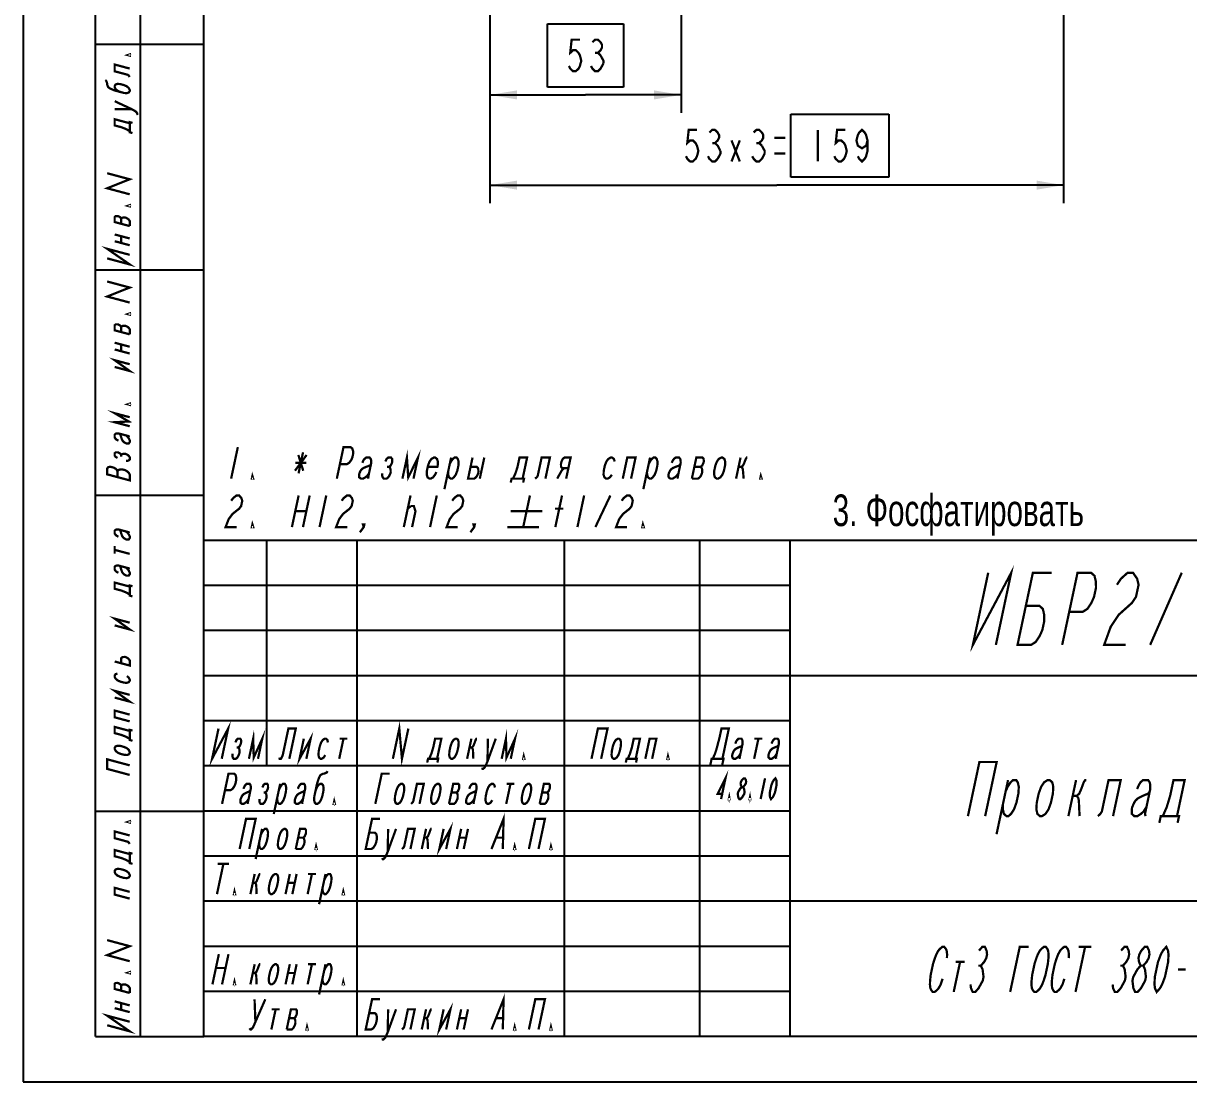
# Model space of a CAD drawing. Header units: millimetres. Extents: x 0 to 210, y 0 to 297.
# Drawn here: x 0 to 129.2, y 0 to 117.3 of the extents above; entities that cross this region are included whole.
import ezdxf

# ---------------------------------------------------------------- set-up
doc = ezdxf.new("R2010")
doc.units = ezdxf.units.MM
doc.header["$LTSCALE"] = 19.36
doc.layers.get('0').update_dxf_attribs({"linetype": 'CONTINUOUS'})
doc.layers.add('ALL_DIMENSIONS', color=7, linetype='CONTINUOUS')
doc.styles.get("Standard").update_dxf_attribs({"font": 'txt', "width": 0.7})
doc.dimstyles.new('DIMSTYLE_2', dxfattribs={"dimtxt": 3.5, "dimasz": 3, "dimexe": 0.18, "dimexo": 0.0625, "dimgap": 0.09, "dimtad": 1, "dimlfac": 2.5, "dimdsep": 46, "dimtxsty": 'STANDARD', "dimblk": '_FILLED', "dimblk1": '_FILLED', "dimblk2": '_FILLED', "dimcen": 0.09, "dimadec": 0, "dimazin": 0, "dimtp": 0.5, "dimtm": 0.5, "dimtfac": 1, "dimtofl": 0, "dimtmove": 0, "dimatfit": 3, "dimldrblk": '_FILLED', "dimfxl": 1, "dimtolj": 1, "dimarcsym": 0})
doc.dimstyles.new('DIMSTYLE_3', dxfattribs={"dimtxt": 3.5, "dimasz": 3, "dimexe": 0.18, "dimexo": 0.0625, "dimgap": 0.09, "dimtad": 1, "dimlfac": 2.5, "dimdsep": 46, "dimtxsty": 'STANDARD', "dimblk": '_FILLED', "dimblk1": '_FILLED', "dimblk2": '_FILLED', "dimcen": 0.09, "dimadec": 0, "dimazin": 0, "dimtp": 0.3, "dimtm": 0.3, "dimtfac": 1, "dimtofl": 0, "dimtmove": 0, "dimatfit": 3, "dimldrblk": '_FILLED', "dimfxl": 1, "dimtolj": 1, "dimarcsym": 0})

# ---------------------------------------------------------------- blocks, each defined once
blk = doc.blocks.new('_FILLED')
at = {"color": 0, "linetype": 'ByBlock'}
blk.add_solid([(0, 0), (-1, 0.167), (-1, -0.167)], dxfattribs=at)
blk = doc.blocks.new('*D16')
at = {"layer": 'ALL_DIMENSIONS', "color": 2, "linetype": 'Continuous'}
for p, q in [((51.71, 121.27), (51.71, 97.37)), ((115.31, 121.27), (115.31, 97.37)), ((51.71, 99.37), (83.51, 99.37)), ((115.31, 99.37), (83.51, 99.37))]:
    blk.add_line(p, q, dxfattribs=at)
at = {"layer": 'ALL_DIMENSIONS', "color": 2, "linetype": 'Continuous', "xscale": 3, "yscale": 3, "zscale": 3, "rotation": 180}
blk.add_blockref('_FILLED', (51.71, 99.37), dxfattribs=at)
at = {"layer": 'ALL_DIMENSIONS', "color": 2, "linetype": 'Continuous', "xscale": 3, "yscale": 3, "zscale": 3}
blk.add_blockref('_FILLED', (115.31, 99.37), dxfattribs=at)
blk = doc.blocks.new('*D17')
at = {"layer": 'ALL_DIMENSIONS', "color": 2, "linetype": 'Continuous'}
for p, q in [((51.71, 121.27), (51.71, 107.37)), ((72.91, 121.27), (72.91, 107.37)), ((51.71, 109.37), (62.31, 109.37)), ((72.91, 109.37), (62.31, 109.37))]:
    blk.add_line(p, q, dxfattribs=at)
at = {"layer": 'ALL_DIMENSIONS', "color": 2, "linetype": 'Continuous', "xscale": 3, "yscale": 3, "zscale": 3, "rotation": 180}
blk.add_blockref('_FILLED', (51.71, 109.37), dxfattribs=at)
at = {"layer": 'ALL_DIMENSIONS', "color": 2, "linetype": 'Continuous', "xscale": 3, "yscale": 3, "zscale": 3}
blk.add_blockref('_FILLED', (72.91, 109.37), dxfattribs=at)

msp = doc.modelspace()

# ---------------------------------------------------------------- linework, layer by layer
at = {"color": 7, "linetype": 'Continuous'}
for p, q in [((0, 297), (0, 0)), ((20, 5), (20, 292.3499)), ((8, 5), (8, 150)), ((13, 5), (13, 150)), ((20, 5), (20, 150)), ((8, 115), (20, 115)), ((8, 90), (20, 90)), ((8, 65), (20, 65)), ((205, 60), (20, 60)), ((20, 5), (20, 60)), ((27, 35), (27, 60)), ((37, 5), (37, 60)), ((60, 5), (60, 60)), ((75, 5), (75, 60)), ((85, 5), (85, 60)), ((85, 55), (20, 55)), ((85, 50), (20, 50)), ((205, 45), (20, 45)), ((85, 40), (20, 40)), ((85, 35), (20, 35)), ((8, 30), (20, 30)), ((85, 30), (20, 30)), ((85, 25), (20, 25)), ((205, 20), (20, 20)), ((85, 15), (20, 15)), ((85, 10), (20, 10)), ((8, 5), (20, 5)), ((205, 5), (20, 5)), ((205, 5), (20, 5)), ((0, 0), (210, 0))]:
    msp.add_line(p, q, dxfattribs=at)
at = {"color": 2, "linetype": 'Continuous', "const_width": 0.25}
for points in [[(11.7941, 113.8542), (11.7941, 113.7292), (11.5858, 113.785), (11.7941, 113.8542)], [(11.7941, 111.3542), (11.6899, 111.5071), (11.5858, 111.5975), (11.4816, 111.6254), (10.1274, 111.9882), (10.1274, 112.7382), (11.7941, 112.2917)], [(10.7524, 109.6958), (10.4399, 109.842), (10.2316, 110.0228), (10.1274, 110.2383), (10.1274, 110.3632), (10.2316, 110.5228), (10.4399, 110.592), (10.7524, 110.5708), (11.1691, 110.4591), (11.4816, 110.3129), (11.6899, 110.1321), (11.7941, 109.9167), (11.7941, 109.7917), (11.6899, 109.6321), (11.4816, 109.5629), (11.1691, 109.5841), (10.7524, 109.6958), (10.1274, 109.8633), (9.7108, 110.0374), (9.5024, 110.1557), (9.3983, 110.2461), (9.2941, 110.524), (9.2941, 110.649), (9.1899, 110.927), (9.0858, 111.0174)], [(12.5233, 107.2213), (12.6274, 107.2559), (12.6274, 107.3184), (12.5233, 107.4713), (12.4191, 107.5617), (12.0024, 107.7983), (10.1274, 108.6757)], [(10.1274, 107.8008), (12.0024, 107.7983)], [(11.7941, 105.3542), (11.5858, 105.4725), (11.3774, 105.5908), (10.8566, 105.7929), (10.1274, 105.9882), (10.1274, 106.6757), (11.7941, 106.2292)], [(12.1066, 105.1454), (11.7941, 105.2292), (11.7941, 106.3542), (12.1066, 106.2704)], [(11.7941, 98.3542), (9.2941, 99.024), (11.7941, 100.0208), (9.2941, 100.6907)], [(11.7941, 97.1458), (11.7941, 97.0208), (11.5858, 97.0767), (11.7941, 97.1458)], [(11.7941, 94.8333), (10.1274, 95.2799), (10.1274, 95.8424), (10.2316, 95.9395), (10.4399, 95.9462), (10.5441, 95.9183), (10.7524, 95.7999), (10.8566, 95.647), (10.8566, 95.0845)], [(11.7941, 94.8333), (11.7941, 95.3958), (11.6899, 95.5487), (11.5858, 95.6392), (11.3774, 95.7575), (11.2733, 95.7854), (11.0649, 95.7787), (10.9608, 95.7441), (10.8566, 95.647)], [(10.1274, 93.9049), (11.7941, 93.4583)], [(10.1274, 93.1549), (11.7941, 92.7083)], [(10.8566, 92.9595), (10.8566, 93.7095)], [(9.2941, 91.2532), (11.7941, 90.5833), (9.2941, 92.3157), (11.7941, 91.6458)], [(11.7941, 86.3542), (9.2941, 87.024), (11.7941, 88.0208), (9.2941, 88.6907)], [(11.7941, 85.1458), (11.7941, 85.0208), (11.5858, 85.0767), (11.7941, 85.1458)], [(11.7941, 82.8333), (10.1274, 83.2799), (10.1274, 83.8424), (10.2316, 83.9395), (10.4399, 83.9462), (10.5441, 83.9183), (10.7524, 83.7999), (10.8566, 83.647), (10.8566, 83.0845)], [(11.7941, 82.8333), (11.7941, 83.3958), (11.6899, 83.5487), (11.5858, 83.6392), (11.3774, 83.7575), (11.2733, 83.7854), (11.0649, 83.7787), (10.9608, 83.7441), (10.8566, 83.647)], [(10.1274, 81.9049), (11.7941, 81.4583)], [(10.8566, 80.9595), (10.8566, 81.7095)], [(10.1274, 79.2174), (11.7941, 78.7708), (10.1274, 79.9674), (11.7941, 79.5208)], [(10.1274, 81.1549), (11.7941, 80.7083)], [(11.7941, 75.1458), (11.7941, 75.0208), (11.5858, 75.0767), (11.7941, 75.1458)], [(11.7941, 72.6458), (10.1274, 73.0924), (11.6899, 73.1737), (10.1274, 74.0924), (11.7941, 73.6458)], [(10.5441, 71.0433), (10.3358, 71.1616), (10.2316, 71.252), (10.1274, 71.4049), (10.1274, 71.7174), (10.2316, 71.8145), (10.3358, 71.8491), (10.5441, 71.8558), (11.6899, 71.5487), (11.7941, 71.5833)], [(10.6483, 71.8279), (10.7524, 71.7374), (10.8566, 71.397), (10.9608, 71.1191), (11.0649, 70.9662), (11.1691, 70.8758), (11.3774, 70.7575), (11.4816, 70.7296), (11.6899, 70.7362), (11.7941, 70.8958), (11.7941, 71.0833), (11.6899, 71.2987), (11.5858, 71.4517), (11.3774, 71.6325)], [(10.4399, 69.1337), (10.2316, 69.252), (10.1274, 69.4049), (10.1274, 69.6549), (10.2316, 69.752), (10.4399, 69.7587), (10.5441, 69.7308), (10.7524, 69.6124), (10.8566, 69.4595), (10.8566, 69.272)], [(23.7792, 70.3395), (23.0353, 66.8395)], [(31.0052, 69.7561), (30.5093, 67.4228)], [(35.0903, 68.4436), (35.856, 68.4436), (36.1166, 68.5895), (36.3318, 68.8811), (36.4703, 69.1728), (36.5633, 69.6103), (36.5487, 69.902), (36.4576, 70.1936), (36.2589, 70.3395), (35.4933, 70.3395), (34.7493, 66.8395)], [(42.0228, 66.8395), (42.5188, 69.1728), (42.6663, 66.9853), (43.7438, 69.1728), (43.2478, 66.8395)], [(11.3774, 68.82), (11.5858, 68.8267), (11.6899, 68.8612), (11.7941, 68.9583), (11.7941, 69.2083), (11.6899, 69.3612), (11.5858, 69.4517), (11.3774, 69.57), (11.2733, 69.5979), (11.0649, 69.5912), (10.9608, 69.5566), (10.8566, 69.4595)], [(30.1119, 67.7145), (31.4026, 69.4645)], [(30.1448, 68.5895), (31.3698, 68.5895)], [(30.4839, 69.4645), (31.0307, 67.7145)], [(38.5356, 68.4436), (38.4281, 68.2978), (38.0143, 68.152), (37.677, 68.0061), (37.4929, 67.8603), (37.3853, 67.7145), (37.2468, 67.4228), (37.2158, 67.277), (37.2304, 66.9853), (37.429, 66.8395), (37.6587, 66.8395), (37.9194, 66.9853), (38.1035, 67.1311), (38.3187, 67.4228)], [(37.5713, 68.5895), (37.7099, 68.8811), (37.8174, 69.027), (38.0016, 69.1728), (38.3844, 69.1728), (38.5065, 69.027), (38.5521, 68.8811), (38.5666, 68.5895), (38.2257, 66.9853), (38.2712, 66.8395)], [(40.1289, 68.7353), (40.2674, 69.027), (40.4516, 69.1728), (40.7578, 69.1728), (40.8799, 69.027), (40.8945, 68.7353), (40.8635, 68.5895), (40.725, 68.2978), (40.5408, 68.152), (40.3111, 68.152)], [(45.7762, 67.5686), (45.6377, 67.277), (45.4225, 66.9853), (45.1618, 66.8395), (45.0087, 66.8395), (44.81, 66.9853), (44.7189, 67.277), (44.7353, 67.7145), (44.8593, 68.2978), (45.0289, 68.7353), (45.244, 69.027), (45.5047, 69.1728), (45.6578, 69.1728), (45.8565, 69.027), (45.9476, 68.7353), (45.9312, 68.2978), (45.9002, 68.152), (44.8283, 68.152)], [(47.4188, 69.1728), (46.6748, 65.6728)], [(47.2638, 68.4436), (47.4023, 68.7353), (47.6174, 69.027), (47.8016, 69.1728), (48.0313, 69.1728), (48.1534, 69.027), (48.2445, 68.7353), (48.2281, 68.2978), (48.1041, 67.7145), (47.9345, 67.277), (47.7194, 66.9853), (47.5353, 66.8395), (47.3822, 66.8395), (47.1835, 66.9853), (47.0923, 67.277), (47.0778, 67.5686)], [(49.7922, 69.1728), (49.2962, 66.8395), (49.9853, 66.8395), (50.1694, 66.9853), (50.277, 67.1311), (50.4155, 67.4228), (50.4465, 67.5686), (50.432, 67.8603), (50.3864, 68.0061), (50.2643, 68.152), (49.5752, 68.152)], [(51.0938, 69.1728), (50.5978, 66.8395)], [(54.2728, 66.8395), (54.4113, 67.1311), (54.5499, 67.4228), (54.7815, 68.152), (54.9984, 69.1728), (55.8406, 69.1728), (55.3447, 66.8395)], [(56.7228, 66.8395), (56.9069, 66.9853), (57.0145, 67.1311), (57.0455, 67.277), (57.4484, 69.1728), (58.3672, 69.1728), (57.8712, 66.8395)], [(60.1681, 66.8395), (60.6641, 69.1728), (59.975, 69.1728), (59.7909, 69.027), (59.6523, 68.7353), (59.5903, 68.4436), (59.6049, 68.152), (59.727, 68.0061), (60.4161, 68.0061)], [(65.5476, 68.7353), (65.4565, 69.027), (65.2578, 69.1728), (65.1047, 69.1728), (64.844, 69.027), (64.6289, 68.7353), (64.4593, 68.2978), (64.3353, 67.7145), (64.3189, 67.277), (64.41, 66.9853), (64.6087, 66.8395), (64.7618, 66.8395), (65.0225, 66.9853), (65.2377, 67.277)], [(66.4462, 66.8395), (66.9422, 69.1728), (67.8609, 69.1728), (67.365, 66.8395)], [(69.4688, 69.1728), (68.7248, 65.6728)], [(69.3138, 68.4436), (69.4523, 68.7353), (69.6674, 69.027), (69.8516, 69.1728), (70.0813, 69.1728), (70.2034, 69.027), (70.2945, 68.7353), (70.2781, 68.2978), (70.1541, 67.7145), (69.9845, 67.277), (69.7694, 66.9853), (69.5853, 66.8395), (69.4322, 66.8395), (69.2335, 66.9853), (69.1423, 67.277), (69.1278, 67.5686)], [(72.8356, 68.4436), (72.7281, 68.2978), (72.3143, 68.152), (71.977, 68.0061), (71.7929, 67.8603), (71.6853, 67.7145), (71.5468, 67.4228), (71.5158, 67.277), (71.5304, 66.9853), (71.729, 66.8395), (71.9587, 66.8395), (72.2194, 66.9853), (72.4035, 67.1311), (72.6187, 67.4228)], [(71.8713, 68.5895), (72.0099, 68.8811), (72.1174, 69.027), (72.3016, 69.1728), (72.6844, 69.1728), (72.8065, 69.027), (72.8521, 68.8811), (72.8666, 68.5895), (72.5257, 66.9853), (72.5712, 66.8395)], [(74.1025, 66.8395), (74.5984, 69.1728), (75.2875, 69.1728), (75.4096, 69.027), (75.4242, 68.7353), (75.3932, 68.5895), (75.2546, 68.2978), (75.0705, 68.152), (74.3815, 68.152)], [(76.7093, 68.2978), (76.8789, 68.7353), (77.094, 69.027), (77.3547, 69.1728), (77.5078, 69.1728), (77.7065, 69.027), (77.7976, 68.7353), (77.7812, 68.2978), (77.6572, 67.7145), (77.4877, 67.277), (77.2725, 66.9853), (77.0119, 66.8395), (76.8587, 66.8395), (76.66, 66.9853), (76.5689, 67.277), (76.5853, 67.7145), (76.7093, 68.2978)], [(79.4984, 69.1728), (79.0025, 66.8395)], [(79.2815, 68.152), (79.5877, 68.152), (79.7718, 68.2978), (79.9104, 68.5895), (80.0799, 69.027), (80.1875, 69.1728), (80.2641, 69.1728)], [(10.4399, 67.0087), (10.4399, 67.6337), (10.3358, 67.8491), (10.2316, 67.9395), (10.0233, 68.0578), (9.7108, 68.1416), (9.5024, 68.1349), (9.3983, 68.1003), (9.2941, 67.9407), (9.2941, 67.3157), (11.7941, 66.6458), (11.7941, 67.2708), (11.6899, 67.4862), (11.4816, 67.6671), (11.2733, 67.7854), (10.9608, 67.8691), (10.7524, 67.8624), (10.5441, 67.7933), (10.4399, 67.6337)], [(25.4853, 66.8395), (25.3322, 66.8395), (25.3942, 67.1311), (25.4853, 66.8395)], [(39.7733, 67.4228), (39.7879, 67.1311), (39.8335, 66.9853), (39.9556, 66.8395), (40.2619, 66.8395), (40.446, 66.9853), (40.5535, 67.1311), (40.6921, 67.4228), (40.7231, 67.5686), (40.7085, 67.8603), (40.663, 68.0061), (40.5408, 68.152)], [(59.1728, 66.8395), (59.665, 67.7145), (59.7726, 67.8603), (59.9567, 68.0061)], [(74.1025, 66.8395), (74.7915, 66.8395), (74.9757, 66.9853), (75.0832, 67.1311), (75.2218, 67.4228), (75.2528, 67.5686), (75.2382, 67.8603), (75.1926, 68.0061), (75.0705, 68.152)], [(79.5877, 68.152), (79.7098, 68.0061), (79.7554, 67.8603), (79.8447, 66.8395)], [(81.8353, 66.8395), (81.6822, 66.8395), (81.7442, 67.1311), (81.8353, 66.8395)], [(54.0267, 66.402), (54.1197, 66.8395), (55.4978, 66.8395), (55.4048, 66.402)], [(23.0427, 64.3888), (23.2579, 64.6805), (23.6261, 64.9722), (23.9324, 64.9722), (24.1766, 64.6805), (24.2677, 64.3888), (24.1438, 63.8055), (23.9286, 63.5138), (23.5604, 63.2222), (23.1921, 62.9305), (22.7619, 62.3472), (22.4228, 61.4722), (23.6478, 61.4722)], [(30.5167, 64.9722), (29.7728, 61.4722)], [(31.7417, 64.9722), (30.9978, 61.4722)], [(33.5792, 64.9722), (32.8353, 61.4722)], [(35.2927, 64.3888), (35.5079, 64.6805), (35.8761, 64.9722), (36.1824, 64.9722), (36.4266, 64.6805), (36.5177, 64.3888), (36.3938, 63.8055), (36.1786, 63.5138), (35.8104, 63.2222), (35.4421, 62.9305), (35.0119, 62.3472), (34.6728, 61.4722), (35.8978, 61.4722)], [(42.1759, 61.4722), (42.9199, 64.9722)], [(45.8292, 64.9722), (45.0853, 61.4722)], [(47.5427, 64.3888), (47.7579, 64.6805), (48.1261, 64.9722), (48.4324, 64.9722), (48.6766, 64.6805), (48.7677, 64.3888), (48.6438, 63.8055), (48.4286, 63.5138)], [(56.1542, 64.9722), (55.4103, 61.4722)], [(58.9686, 61.4722), (59.7126, 64.9722)], [(62.1626, 64.9722), (61.4186, 61.4722)], [(63.4092, 61.4722), (65.0719, 64.9722)], [(66.3261, 64.3888), (66.5412, 64.6805), (66.9094, 64.9722), (67.2157, 64.9722), (67.46, 64.6805), (67.5511, 64.3888), (67.4271, 63.8055), (67.212, 63.5138), (66.8437, 63.2222), (66.4755, 62.9305), (66.0452, 62.3472), (65.7061, 61.4722), (66.9311, 61.4722)], [(30.1448, 63.2222), (31.3698, 63.2222)], [(42.5479, 63.2222), (42.6099, 63.5138), (42.9781, 63.8055)], [(42.9781, 63.8055), (43.2844, 63.8055), (43.4666, 63.2222), (43.0947, 61.4722)], [(48.4286, 63.5138), (47.6921, 62.9305), (47.2619, 62.3472), (46.9228, 61.4722), (48.1478, 61.4722)], [(54.0323, 63.2222), (57.5323, 63.2222)], [(58.9432, 63.5138), (59.862, 63.5138)], [(25.4853, 61.4722), (25.3322, 61.4722), (25.3942, 61.7638), (25.4853, 61.4722)], [(68.7686, 61.4722), (68.6155, 61.4722), (68.6775, 61.7638), (68.7686, 61.4722)], [(10.5441, 60.3974), (10.3358, 60.5158), (10.2316, 60.6062), (10.1274, 60.7591), (10.1274, 61.0716), (10.2316, 61.1687), (10.3358, 61.2033), (10.5441, 61.2099), (11.6899, 60.9029), (11.7941, 60.9375)], [(10.6483, 61.182), (10.7524, 61.0916), (10.8566, 60.7512), (10.9608, 60.4733), (11.0649, 60.3204), (11.1691, 60.23), (11.3774, 60.1116), (11.4816, 60.0837), (11.6899, 60.0904), (11.7941, 60.25), (11.7941, 60.4375), (11.6899, 60.6529), (11.5858, 60.8058), (11.3774, 60.9866)], [(37.7353, 61.4722), (37.6442, 61.7638), (37.7973, 61.7638), (37.7353, 61.4722), (37.305, 60.8888)], [(49.9853, 61.4722), (49.8942, 61.7638), (50.0473, 61.7638), (49.9853, 61.4722), (49.555, 60.8888)], [(53.6603, 61.4722), (57.1603, 61.4722)], [(10.1274, 58.5091), (10.1274, 59.3841)], [(10.1274, 58.9466), (11.7941, 58.5)], [(10.5441, 56.3974), (10.3358, 56.5158), (10.2316, 56.6062), (10.1274, 56.7591), (10.1274, 57.0716), (10.2316, 57.1687), (10.3358, 57.2033), (10.5441, 57.2099), (11.6899, 56.9029), (11.7941, 56.9375)], [(10.6483, 57.182), (10.7524, 57.0916), (10.8566, 56.7512), (10.9608, 56.4733), (11.0649, 56.3204), (11.1691, 56.23), (11.3774, 56.1116), (11.4816, 56.0837), (11.6899, 56.0904), (11.7941, 56.25), (11.7941, 56.4375), (11.6899, 56.6529), (11.5858, 56.8058), (11.3774, 56.9866)], [(106.9504, 56.4106), (105.25, 48.4106), (109.5005, 56.4106), (107.8, 48.4106)], [(111.1211, 52.744), (112.6211, 52.744), (113.0002, 52.4106), (113.1585, 51.744), (113.1668, 51.0773), (112.9543, 50.0773), (112.6626, 49.4106), (112.2209, 48.744), (111.7, 48.4106), (110.2, 48.4106), (111.9005, 56.4106), (114.0004, 56.4106)], [(115.9294, 52.0773), (117.4294, 52.0773), (117.9502, 52.4106), (118.3919, 53.0773), (118.6836, 53.744), (118.8962, 54.744), (118.8879, 55.4106), (118.7296, 56.0773), (118.3505, 56.4106), (116.8505, 56.4106), (115.15, 48.4106)], [(121.2171, 55.0773), (121.6587, 55.744), (122.4005, 56.4106), (123.0004, 56.4106), (123.4588, 55.744), (123.617, 55.0773), (123.3336, 53.744), (122.8919, 53.0773), (122.1502, 52.4106), (121.4085, 51.744), (120.5251, 50.4106), (119.8, 48.4106), (122.2, 48.4106)], [(124.9, 48.4106), (128.4005, 56.4106)], [(11.7941, 54), (11.5858, 54.1183), (11.3774, 54.2366), (10.8566, 54.4387), (10.1274, 54.6341), (10.1274, 55.3216), (11.7941, 54.875)], [(12.1066, 53.7913), (11.7941, 53.875), (11.7941, 55), (12.1066, 54.9163)], [(10.1274, 50.5716), (11.7941, 50.125), (10.1274, 51.3216), (11.7941, 50.875)], [(10.1274, 46.5716), (11.7941, 46.125), (11.7941, 46.6875), (11.6899, 46.8404), (11.5858, 46.9308), (11.3774, 47.0491), (11.2733, 47.0771), (11.0649, 47.0704), (10.9608, 47.0358), (10.8566, 46.9387), (10.8566, 46.3762)], [(10.4399, 45.2378), (10.2316, 45.1687), (10.1274, 45.0091), (10.1274, 44.8841), (10.2316, 44.6687), (10.4399, 44.4878), (10.7524, 44.3416), (11.1691, 44.23), (11.4816, 44.2087), (11.6899, 44.2779), (11.7941, 44.4375), (11.7941, 44.5625), (11.6899, 44.7779), (11.4816, 44.9587)], [(10.1274, 42.5716), (11.7941, 42.125), (10.1274, 43.3216), (11.7941, 42.875)], [(11.7941, 39.9375), (10.1274, 40.3841), (10.1274, 41.1341), (11.7941, 40.6875)], [(11.7941, 38), (11.5858, 38.1183), (11.3774, 38.2366), (10.8566, 38.4387), (10.1274, 38.6341), (10.1274, 39.3216), (11.7941, 38.875)], [(12.1066, 37.7913), (11.7941, 37.875), (11.7941, 39), (12.1066, 38.9163)], [(21.6367, 39.1376), (20.9247, 35.7876), (22.7046, 39.1376), (21.9925, 35.7876)], [(25.0075, 35.7876), (25.4822, 38.0209), (25.5397, 35.9272), (26.4872, 38.0209), (26.0125, 35.7876)], [(28.3865, 35.9272), (28.4197, 35.7876), (28.5453, 35.7876), (28.6378, 35.9272), (28.7599, 36.2063), (29.383, 39.1376), (30.1996, 39.1376), (29.4875, 35.7876)], [(31.0928, 38.0209), (30.6181, 35.7876), (31.8466, 38.0209), (31.3719, 35.7876)], [(40.9625, 35.7876), (41.6746, 39.1376), (41.9675, 35.7876), (42.6796, 39.1376)], [(53.0225, 35.7876), (53.4972, 38.0209), (53.5547, 35.9272), (54.5022, 38.0209), (54.0275, 35.7876)], [(62.9775, 35.7876), (63.6896, 39.1376), (64.7574, 39.1376), (64.0453, 35.7876)], [(76.4197, 35.7876), (76.664, 36.3459), (76.8455, 36.9042), (77.1753, 38.1605), (77.383, 39.1376), (78.1996, 39.1376), (77.4875, 35.7876)], [(23.5088, 37.6022), (23.631, 37.8813), (23.7863, 38.0209), (24.0375, 38.0209), (24.1335, 37.8813), (24.1369, 37.6022), (24.1073, 37.4626), (23.9851, 37.1834), (23.8298, 37.0438), (23.6414, 37.0438)], [(33.7676, 37.6022), (33.7013, 37.8813), (33.5425, 38.0209), (33.4169, 38.0209), (33.1988, 37.8813), (33.0138, 37.6022), (32.862, 37.1834), (32.7433, 36.6251), (32.7171, 36.2063), (32.7834, 35.9272), (32.9422, 35.7876), (33.0678, 35.7876), (33.2859, 35.9272), (33.4709, 36.2063)], [(35.4897, 38.0209), (35.015, 35.7876)], [(35.05, 38.0209), (35.9294, 38.0209)], [(44.9825, 35.7876), (45.1047, 36.0667), (45.2268, 36.3459), (45.438, 37.0438), (45.6456, 38.0209), (46.3366, 38.0209), (45.8619, 35.7876)], [(47.352, 37.1834), (47.5038, 37.6022), (47.6888, 37.8813), (47.9069, 38.0209), (48.0325, 38.0209), (48.1913, 37.8813), (48.2576, 37.6022), (48.2314, 37.1834), (48.1127, 36.6251), (47.9609, 36.2063), (47.7759, 35.9272), (47.5578, 35.7876), (47.4322, 35.7876), (47.2734, 35.9272), (47.2071, 36.2063), (47.2333, 36.6251), (47.352, 37.1834)], [(49.6656, 38.0209), (49.1909, 35.7876)], [(49.458, 37.0438), (49.5836, 37.0438), (49.7092, 37.0438), (49.8645, 37.1834), (49.9867, 37.4626), (50.1385, 37.8813), (50.231, 38.0209), (50.2938, 38.0209)], [(50.8676, 34.8105), (50.9008, 34.6709), (50.9636, 34.6709), (51.1189, 34.8105), (51.2114, 34.9501), (51.4557, 35.5084), (52.3666, 38.0209)], [(51.4872, 38.0209), (51.4557, 35.5084)], [(65.347, 37.1834), (65.4988, 37.6022), (65.6838, 37.8813), (65.9019, 38.0209), (66.0275, 38.0209), (66.1863, 37.8813), (66.2526, 37.6022), (66.2264, 37.1834), (66.1077, 36.6251), (65.9559, 36.2063), (65.7709, 35.9272), (65.5528, 35.7876), (65.4272, 35.7876), (65.2684, 35.9272), (65.2021, 36.2063), (65.2283, 36.6251), (65.347, 37.1834)], [(66.9975, 35.7876), (67.1197, 36.0667), (67.2418, 36.3459), (67.453, 37.0438), (67.6607, 38.0209), (68.3516, 38.0209), (67.8769, 35.7876)], [(68.9447, 35.7876), (69.4194, 38.0209), (70.1732, 38.0209), (69.6984, 35.7876)], [(78.9113, 37.4626), (79.0335, 37.7417), (79.126, 37.8813), (79.2813, 38.0209), (79.5953, 38.0209), (79.6913, 37.8813), (79.7244, 37.7417), (79.7279, 37.4626), (79.4015, 35.9272), (79.4347, 35.7876)], [(81.4797, 38.0209), (81.005, 35.7876)], [(81.04, 38.0209), (81.9194, 38.0209)], [(82.9313, 37.4626), (83.0535, 37.7417), (83.146, 37.8813), (83.3013, 38.0209), (83.6153, 38.0209), (83.7113, 37.8813), (83.7444, 37.7417), (83.7479, 37.4626), (83.4215, 35.9272), (83.4547, 35.7876)], [(10.7524, 36.3416), (10.4399, 36.4878), (10.2316, 36.6687), (10.1274, 36.8841), (10.1274, 37.0091), (10.2316, 37.1687), (10.4399, 37.2378), (10.7524, 37.2166), (11.1691, 37.105), (11.4816, 36.9587), (11.6899, 36.7779), (11.7941, 36.5625), (11.7941, 36.4375), (11.6899, 36.2779), (11.4816, 36.2087), (11.1691, 36.23), (10.7524, 36.3416)], [(23.179, 36.3459), (23.1825, 36.0667), (23.2156, 35.9272), (23.3116, 35.7876), (23.5628, 35.7876), (23.7181, 35.9272), (23.8106, 36.0667), (23.9327, 36.3459), (23.9624, 36.4855), (23.9589, 36.7647), (23.9258, 36.9042), (23.8298, 37.0438)], [(49.7092, 37.0438), (49.8052, 36.9042), (49.8383, 36.7647), (49.8819, 35.7876)], [(55.535, 35.7876), (55.4094, 35.7876), (55.4687, 36.0667), (55.535, 35.7876)], [(71.52, 35.7876), (71.3944, 35.7876), (71.4537, 36.0667), (71.52, 35.7876)], [(79.6982, 37.323), (79.6058, 37.1834), (79.262, 37.0438), (78.9811, 36.9042), (78.8258, 36.7647), (78.7333, 36.6251), (78.6112, 36.3459), (78.5815, 36.2063), (78.585, 35.9272), (78.7438, 35.7876), (78.9322, 35.7876), (79.1503, 35.9272), (79.3056, 36.0667), (79.4905, 36.3459)], [(83.7182, 37.323), (83.6258, 37.1834), (83.282, 37.0438), (83.0011, 36.9042), (82.8458, 36.7647), (82.7533, 36.6251), (82.6312, 36.3459), (82.6015, 36.2063), (82.605, 35.9272), (82.7637, 35.7876), (82.9522, 35.7876), (83.1703, 35.9272), (83.3256, 36.0667), (83.5106, 36.3459)], [(11.7941, 34), (9.2941, 34.6699), (9.2941, 35.7324), (11.7941, 35.0625)], [(44.7679, 35.3688), (44.8569, 35.7876), (45.9875, 35.7876), (45.8985, 35.3688)], [(66.7829, 35.3688), (66.8719, 35.7876), (68.0025, 35.7876), (67.9135, 35.3688)], [(76.1457, 35.0897), (76.2941, 35.7876), (77.6131, 35.7876), (77.4648, 35.0897)], [(104.7, 29.433), (105.9753, 35.433), (107.8878, 35.433), (106.6125, 29.433)], [(22.3567, 32.323), (22.9848, 32.323), (23.2029, 32.4626), (23.3879, 32.7417), (23.51, 33.0209), (23.599, 33.4397), (23.5956, 33.7188), (23.5293, 33.998), (23.3705, 34.1376), (22.7424, 34.1376), (22.0303, 30.7876)], [(32.377, 32.1834), (32.5288, 32.6022), (32.7138, 32.8813), (32.9319, 33.0209), (33.0575, 33.0209), (33.2163, 32.8813), (33.2826, 32.6022), (33.2564, 32.1834), (33.1377, 31.6251), (32.9859, 31.2063), (32.8009, 30.9272), (32.5828, 30.7876), (32.4572, 30.7876), (32.2984, 30.9272), (32.2321, 31.2063), (32.2583, 31.6251), (32.377, 32.1834), (32.555, 33.0209), (32.7365, 33.5792), (32.8587, 33.8584), (32.9511, 33.998), (33.2321, 34.1376), (33.3577, 34.1376), (33.6386, 34.2772), (33.7311, 34.4167)], [(39.0153, 30.7876), (39.7274, 34.1376), (40.6068, 34.1376)], [(77.3406, 31.3243), (77.8295, 33.6243), (76.9597, 31.8993), (77.6066, 31.8993)], [(79.6383, 32.666), (79.5353, 32.8576), (79.5042, 33.0493), (79.5449, 33.241), (79.6575, 33.4326), (79.842, 33.6243), (79.9858, 33.6243), (80.0888, 33.4326), (80.1199, 33.241), (80.0792, 33.0493), (79.9665, 32.8576), (79.7821, 32.666)], [(82.2139, 33.6243), (81.725, 31.3243)], [(82.875, 31.3243), (82.772, 31.516), (82.7409, 31.7076), (82.7505, 32.091), (82.9134, 32.8576), (83.0668, 33.241), (83.1794, 33.4326), (83.3639, 33.6243), (83.4669, 33.4326), (83.498, 33.241), (83.4884, 32.8576), (83.3255, 32.091), (83.1721, 31.7076), (83.0595, 31.516), (82.875, 31.3243)], [(25.1832, 32.323), (25.0908, 32.1834), (24.747, 32.0438), (24.4661, 31.9042), (24.3108, 31.7647), (24.2183, 31.6251), (24.0962, 31.3459), (24.0665, 31.2063), (24.07, 30.9272), (24.2288, 30.7876), (24.4172, 30.7876), (24.6353, 30.9272), (24.7906, 31.0667), (24.9755, 31.3459)], [(24.3963, 32.4626), (24.5185, 32.7417), (24.611, 32.8813), (24.7663, 33.0209), (25.0803, 33.0209), (25.1763, 32.8813), (25.2094, 32.7417), (25.2129, 32.4626), (24.8865, 30.9272), (24.9197, 30.7876)], [(26.4988, 32.6022), (26.621, 32.8813), (26.7763, 33.0209), (27.0275, 33.0209), (27.1235, 32.8813), (27.127, 32.6022), (27.0973, 32.4626), (26.9751, 32.1834), (26.8198, 32.0438), (26.6314, 32.0438)], [(28.4722, 33.0209), (27.7601, 29.6709)], [(28.3239, 32.323), (28.446, 32.6022), (28.631, 32.8813), (28.7863, 33.0209), (28.9747, 33.0209), (29.0707, 32.8813), (29.137, 32.6022), (29.1108, 32.1834), (28.9921, 31.6251), (28.8403, 31.2063), (28.6553, 30.9272), (28.5, 30.7876), (28.3744, 30.7876), (28.2156, 30.9272), (28.1493, 31.2063), (28.1458, 31.4855)], [(31.2132, 32.323), (31.1208, 32.1834), (30.777, 32.0438), (30.4961, 31.9042), (30.3408, 31.7647), (30.2483, 31.6251), (30.1262, 31.3459), (30.0965, 31.2063), (30.1, 30.9272), (30.2587, 30.7876), (30.4472, 30.7876), (30.6653, 30.9272), (30.8206, 31.0667), (31.0056, 31.3459)], [(30.4263, 32.4626), (30.5485, 32.7417), (30.641, 32.8813), (30.7963, 33.0209), (31.1103, 33.0209), (31.2063, 32.8813), (31.2394, 32.7417), (31.2429, 32.4626), (30.9165, 30.9272), (30.9497, 30.7876)], [(41.322, 32.1834), (41.4738, 32.6022), (41.6588, 32.8813), (41.8769, 33.0209), (42.0025, 33.0209), (42.1613, 32.8813), (42.2276, 32.6022), (42.2014, 32.1834), (42.0827, 31.6251), (41.9309, 31.2063), (41.7459, 30.9272), (41.5278, 30.7876), (41.4022, 30.7876), (41.2434, 30.9272), (41.1771, 31.2063), (41.2033, 31.6251), (41.322, 32.1834)], [(42.9725, 30.7876), (43.1278, 30.9272), (43.2203, 31.0667), (43.2499, 31.2063), (43.6357, 33.0209), (44.3894, 33.0209), (43.9147, 30.7876)], [(45.342, 32.1834), (45.4938, 32.6022), (45.6788, 32.8813), (45.8969, 33.0209), (46.0225, 33.0209), (46.1813, 32.8813), (46.2476, 32.6022), (46.2214, 32.1834), (46.1027, 31.6251), (45.9509, 31.2063), (45.7659, 30.9272), (45.5478, 30.7876), (45.4222, 30.7876), (45.2634, 30.9272), (45.1971, 31.2063), (45.2233, 31.6251), (45.342, 32.1834)], [(47.1809, 30.7876), (47.6556, 33.0209), (48.221, 33.0209), (48.3169, 32.8813), (48.3204, 32.6022), (48.2907, 32.4626), (48.1686, 32.1834), (48.0133, 32.0438), (47.448, 32.0438)], [(50.2082, 32.323), (50.1158, 32.1834), (49.772, 32.0438), (49.4911, 31.9042), (49.3358, 31.7647), (49.2433, 31.6251), (49.1212, 31.3459), (49.0915, 31.2063), (49.095, 30.9272), (49.2538, 30.7876), (49.4422, 30.7876), (49.6603, 30.9272), (49.8156, 31.0667), (50.0005, 31.3459)], [(49.4213, 32.4626), (49.5435, 32.7417), (49.636, 32.8813), (49.7913, 33.0209), (50.1053, 33.0209), (50.2013, 32.8813), (50.2344, 32.7417), (50.2379, 32.4626), (49.9115, 30.9272), (49.9447, 30.7876)], [(52.2776, 32.6022), (52.2113, 32.8813), (52.0525, 33.0209), (51.9269, 33.0209), (51.7088, 32.8813), (51.5238, 32.6022), (51.372, 32.1834), (51.2533, 31.6251), (51.2271, 31.2063), (51.2934, 30.9272), (51.4522, 30.7876), (51.5778, 30.7876), (51.7959, 30.9272), (51.9809, 31.2063)], [(53.9997, 33.0209), (53.525, 30.7876)], [(53.56, 33.0209), (54.4394, 33.0209)], [(55.392, 32.1834), (55.5438, 32.6022), (55.7288, 32.8813), (55.9469, 33.0209), (56.0725, 33.0209), (56.2313, 32.8813), (56.2976, 32.6022), (56.2714, 32.1834), (56.1527, 31.6251), (56.0009, 31.2063), (55.8159, 30.9272), (55.5978, 30.7876), (55.4722, 30.7876), (55.3134, 30.9272), (55.2471, 31.2063), (55.2733, 31.6251), (55.392, 32.1834)], [(57.2309, 30.7876), (57.7057, 33.0209), (58.271, 33.0209), (58.3669, 32.8813), (58.3704, 32.6022), (58.3407, 32.4626), (58.2186, 32.1834), (58.0633, 32.0438), (57.498, 32.0438)], [(79.3531, 31.3243), (79.2501, 31.516), (79.219, 31.7076), (79.1878, 31.8993), (79.2286, 32.091), (79.3412, 32.2826), (79.4538, 32.4743), (79.6383, 32.666), (79.7821, 32.666), (79.8851, 32.4743), (79.9162, 32.2826), (79.9473, 32.091), (79.9066, 31.8993), (79.794, 31.7076), (79.6814, 31.516), (79.4969, 31.3243), (79.3531, 31.3243)], [(109.1502, 33.433), (107.8749, 27.433)], [(108.8845, 32.183), (109.1033, 32.683), (109.4346, 33.183), (109.7127, 33.433), (110.0502, 33.433), (110.2221, 33.183), (110.3408, 32.683), (110.2939, 31.933), (110.0813, 30.933), (109.8094, 30.183), (109.4781, 29.683), (109.2, 29.433), (108.975, 29.433), (108.6906, 29.683), (108.5719, 30.183), (108.5657, 30.683)], [(112.5439, 31.933), (112.8158, 32.683), (113.1471, 33.183), (113.5377, 33.433), (113.7627, 33.433), (114.0471, 33.183), (114.1658, 32.683), (114.1189, 31.933), (113.9063, 30.933), (113.6344, 30.183), (113.3031, 29.683), (112.9125, 29.433), (112.6875, 29.433), (112.4031, 29.683), (112.2844, 30.183), (112.3313, 30.933), (112.5439, 31.933)], [(116.6877, 33.433), (115.8375, 29.433)], [(116.3158, 31.683), (116.5408, 31.683), (116.7657, 31.683), (117.0439, 31.933), (117.2627, 32.433), (117.5346, 33.183), (117.7002, 33.433), (117.8127, 33.433)], [(119.1, 29.433), (119.3781, 29.683), (119.5438, 29.933), (119.5969, 30.183), (120.2877, 33.433), (121.6377, 33.433), (120.7875, 29.433)], [(124.8595, 32.183), (124.6939, 31.933), (124.0783, 31.683), (123.5751, 31.433), (123.297, 31.183), (123.1313, 30.933), (122.9126, 30.433), (122.8594, 30.183), (122.8656, 29.683), (123.15, 29.433), (123.4875, 29.433), (123.8781, 29.683), (124.1563, 29.933), (124.4876, 30.433)], [(123.4502, 32.433), (123.669, 32.933), (123.8346, 33.183), (124.1127, 33.433), (124.6752, 33.433), (124.8471, 33.183), (124.9065, 32.933), (124.9127, 32.433), (124.3281, 29.683), (124.3875, 29.433)], [(126.3, 29.433), (126.5188, 29.933), (126.7375, 30.433), (127.1158, 31.683), (127.4877, 33.433), (128.7252, 33.433), (127.875, 29.433)], [(26.169, 31.3459), (26.1725, 31.0667), (26.2056, 30.9272), (26.3016, 30.7876), (26.5528, 30.7876), (26.7081, 30.9272), (26.8006, 31.0667), (26.9227, 31.3459), (26.9524, 31.4855), (26.9489, 31.7647), (26.9158, 31.9042), (26.8198, 32.0438)], [(34.53, 30.7876), (34.4044, 30.7876), (34.4637, 31.0667), (34.53, 30.7876)], [(47.1809, 30.7876), (47.7462, 30.7876), (47.9015, 30.9272), (47.994, 31.0667), (48.1162, 31.3459), (48.1458, 31.4855), (48.1424, 31.7647), (48.1092, 31.9042), (48.0133, 32.0438)], [(57.2309, 30.7876), (57.7963, 30.7876), (57.9515, 30.9272), (58.044, 31.0667), (58.1662, 31.3459), (58.1958, 31.4855), (58.1924, 31.7647), (58.1592, 31.9042), (58.0633, 32.0438)], [(78.275, 31.3243), (78.2031, 31.3243), (78.2439, 31.516), (78.275, 31.3243)], [(80.575, 31.3243), (80.5031, 31.3243), (80.5439, 31.516), (80.575, 31.3243)], [(116.7657, 31.683), (116.9376, 31.433), (116.997, 31.183), (117.075, 29.433)], [(51.8919, 25.7876), (53.2321, 29.1376), (53.1481, 25.7876)], [(11.7941, 28.8542), (11.7941, 28.7292), (11.5858, 28.785), (11.7941, 28.8542)], [(23.9775, 25.7876), (24.6896, 29.1376), (25.7574, 29.1376), (25.0453, 25.7876)], [(38.3332, 27.6022), (38.9613, 27.6022), (39.1201, 27.4626), (39.1864, 27.1834), (39.1899, 26.9042), (39.1008, 26.4855), (38.9787, 26.2063), (38.7937, 25.9272), (38.5756, 25.7876), (37.9475, 25.7876), (38.6596, 29.1376), (39.5389, 29.1376)], [(46.5878, 28.0209), (46.1131, 25.7876), (47.3416, 28.0209), (46.8669, 25.7876)], [(56.0375, 25.7876), (56.7496, 29.1376), (57.8174, 29.1376), (57.1053, 25.7876)], [(125.9156, 28.683), (126.075, 29.433), (128.1, 29.433), (127.9406, 28.683)], [(11.7941, 26.3542), (11.6899, 26.5071), (11.5858, 26.5975), (11.4816, 26.6254), (10.1274, 26.9882), (10.1274, 27.7382), (11.7941, 27.2917)], [(26.4622, 28.0209), (25.7501, 24.6709)], [(26.3139, 27.323), (26.436, 27.6022), (26.621, 27.8813), (26.7763, 28.0209), (26.9647, 28.0209), (27.0607, 27.8813), (27.127, 27.6022), (27.1008, 27.1834), (26.9821, 26.6251), (26.8303, 26.2063), (26.6453, 25.9272), (26.49, 25.7876), (26.3644, 25.7876), (26.2056, 25.9272), (26.1393, 26.2063), (26.1358, 26.4855)], [(28.357, 27.1834), (28.5088, 27.6022), (28.6938, 27.8813), (28.9119, 28.0209), (29.0375, 28.0209), (29.1963, 27.8813), (29.2626, 27.6022), (29.2364, 27.1834), (29.1177, 26.6251), (28.9659, 26.2063), (28.7809, 25.9272), (28.5628, 25.7876), (28.4372, 25.7876), (28.2784, 25.9272), (28.2121, 26.2063), (28.2383, 26.6251), (28.357, 27.1834)], [(30.1959, 25.7876), (30.6706, 28.0209), (31.236, 28.0209), (31.3319, 27.8813), (31.3354, 27.6022), (31.3057, 27.4626), (31.1836, 27.1834), (31.0283, 27.0438), (30.463, 27.0438)], [(30.1959, 25.7876), (30.7612, 25.7876), (30.9165, 25.9272), (31.009, 26.0667), (31.1312, 26.3459), (31.1608, 26.4855), (31.1574, 26.7647), (31.1242, 26.9042), (31.0283, 27.0438)], [(39.8126, 24.8105), (39.8458, 24.6709), (39.9086, 24.6709), (40.0639, 24.8105), (40.1564, 24.9501), (40.4007, 25.5084), (41.3116, 28.0209)], [(40.4322, 28.0209), (40.4007, 25.5084)], [(41.9675, 25.7876), (42.1228, 25.9272), (42.2153, 26.0667), (42.2449, 26.2063), (42.6306, 28.0209), (43.3844, 28.0209), (42.9097, 25.7876)], [(44.6406, 28.0209), (44.1659, 25.7876)], [(44.433, 27.0438), (44.5586, 27.0438), (44.6842, 27.0438), (44.8395, 27.1834), (44.9617, 27.4626), (45.1135, 27.8813), (45.206, 28.0209), (45.2688, 28.0209)], [(44.6842, 27.0438), (44.7802, 26.9042), (44.8133, 26.7647), (44.8569, 25.7876)], [(48.535, 28.0209), (48.0603, 25.7876)], [(48.3273, 27.0438), (49.0811, 27.0438)], [(49.2888, 28.0209), (48.8141, 25.7876)], [(52.4101, 27.0438), (53.1639, 27.0438)], [(11.7941, 24.3542), (11.5858, 24.4725), (11.3774, 24.5908), (10.8566, 24.7929), (10.1274, 24.9882), (10.1274, 25.6757), (11.7941, 25.2292)], [(32.52, 25.7876), (32.3944, 25.7876), (32.4537, 26.0667), (32.52, 25.7876)], [(54.53, 25.7876), (54.4044, 25.7876), (54.4637, 26.0667), (54.53, 25.7876)], [(58.55, 25.7876), (58.4244, 25.7876), (58.4837, 26.0667), (58.55, 25.7876)], [(12.1066, 24.1454), (11.7941, 24.2292), (11.7941, 25.3542), (12.1066, 25.2704)], [(10.7524, 22.6958), (10.4399, 22.842), (10.2316, 23.0228), (10.1274, 23.2382), (10.1274, 23.3632), (10.2316, 23.5228), (10.4399, 23.592), (10.7524, 23.5708), (11.1691, 23.4591), (11.4816, 23.3129), (11.6899, 23.1321), (11.7941, 22.9167), (11.7941, 22.7917), (11.6899, 22.6321), (11.4816, 22.5629), (11.1691, 22.5841), (10.7524, 22.6958)], [(22.1771, 24.1376), (21.465, 20.7876)], [(21.5489, 24.1376), (22.8052, 24.1376)], [(25.6456, 23.0209), (25.1709, 20.7876)], [(25.438, 22.0438), (25.5636, 22.0438), (25.6892, 22.0438), (25.8445, 22.1834), (25.9667, 22.4626), (26.1185, 22.8813), (26.211, 23.0209), (26.2738, 23.0209)], [(25.6892, 22.0438), (25.7852, 21.9042), (25.8183, 21.7647), (25.8619, 20.7876)], [(27.352, 22.1834), (27.5038, 22.6022), (27.6888, 22.8813), (27.9069, 23.0209), (28.0325, 23.0209), (28.1913, 22.8813), (28.2576, 22.6022), (28.2314, 22.1834), (28.1127, 21.6251), (27.9609, 21.2063), (27.7759, 20.9272), (27.5578, 20.7876), (27.4322, 20.7876), (27.2734, 20.9272), (27.2071, 21.2063), (27.2333, 21.6251), (27.352, 22.1834)], [(29.54, 23.0209), (29.0653, 20.7876)], [(29.3323, 22.0438), (30.0861, 22.0438)], [(30.2938, 23.0209), (29.8191, 20.7876)], [(31.9897, 23.0209), (31.515, 20.7876)], [(31.55, 23.0209), (32.4294, 23.0209)], [(33.4972, 23.0209), (32.7852, 19.6709)], [(33.3489, 22.323), (33.471, 22.6022), (33.656, 22.8813), (33.8113, 23.0209), (33.9997, 23.0209), (34.0957, 22.8813), (34.162, 22.6022), (34.1358, 22.1834), (34.0171, 21.6251), (33.8653, 21.2063), (33.6803, 20.9272), (33.525, 20.7876), (33.3994, 20.7876), (33.2406, 20.9272), (33.1743, 21.2063), (33.1708, 21.4855)], [(11.7941, 20.2917), (10.1274, 20.7382), (10.1274, 21.4882), (11.7941, 21.0417)], [(23.475, 20.7876), (23.3494, 20.7876), (23.4087, 21.0667), (23.475, 20.7876)], [(35.535, 20.7876), (35.4094, 20.7876), (35.4687, 21.0667), (35.535, 20.7876)], [(11.7941, 13.3542), (9.2941, 14.024), (11.7941, 15.0208), (9.2941, 15.6907)], [(21.6746, 14.1376), (20.9625, 10.7876)], [(22.7424, 14.1376), (22.0303, 10.7876)], [(102.3752, 13.6941), (102.3935, 14.1108), (102.3414, 14.5275), (102.2451, 14.7358), (102.0784, 14.9441), (101.8675, 14.9441), (101.6122, 14.7358), (101.4273, 14.5275), (101.1982, 14.1108), (101.0393, 13.6941), (100.8361, 13.0691), (100.5704, 11.8191), (100.5079, 11.1941), (100.4896, 10.7775), (100.5417, 10.3608), (100.638, 10.1525), (100.8047, 9.9441), (101.0156, 9.9441), (101.2708, 10.1525), (101.4558, 10.3608), (101.6849, 10.7775), (101.8881, 11.4025)], [(105.9273, 14.5275), (106.2972, 14.9441), (106.5784, 14.9441), (106.7711, 14.5275), (106.8232, 14.1108), (106.7346, 13.6941), (106.5054, 13.2775), (106.1356, 12.8608), (106.3283, 12.4441), (106.3803, 12.0275), (106.4324, 11.6108), (106.3438, 11.1941), (106.1146, 10.7775), (105.8854, 10.3608), (105.5156, 9.9441), (105.2344, 9.9441), (105.0417, 10.3608), (104.9896, 10.7775)], [(109.3828, 9.9441), (110.4456, 14.9441), (111.43, 14.9441)], [(112.0861, 13.0691), (111.8204, 11.8191), (111.7579, 11.1941), (111.7396, 10.7775), (111.7917, 10.3608), (111.888, 10.1525), (112.0547, 9.9441), (112.2656, 9.9441), (112.5208, 10.1525), (112.7058, 10.3608), (112.935, 10.7775), (113.0938, 11.1941), (113.297, 11.8191), (113.5627, 13.0691), (113.6252, 13.6941), (113.6435, 14.1108), (113.5914, 14.5275), (113.4951, 14.7358), (113.3284, 14.9441), (113.1175, 14.9441), (112.8623, 14.7358), (112.6773, 14.5275), (112.4482, 14.1108), (112.2893, 13.6941), (112.0861, 13.0691)], [(115.8752, 13.6941), (115.8935, 14.1108), (115.8414, 14.5275), (115.7451, 14.7358), (115.5784, 14.9441), (115.3675, 14.9441), (115.1122, 14.7358), (114.9273, 14.5275), (114.6982, 14.1108), (114.5393, 13.6941), (114.3361, 13.0691), (114.0704, 11.8191), (114.0079, 11.1941), (113.9896, 10.7775), (114.0417, 10.3608), (114.138, 10.1525), (114.3047, 9.9441), (114.5156, 9.9441), (114.7708, 10.1525), (114.9558, 10.3608), (115.1849, 10.7775), (115.3881, 11.4025)], [(117.6878, 14.9441), (116.625, 9.9441)], [(116.9847, 14.9441), (118.3909, 14.9441)], [(121.6773, 14.5275), (122.0472, 14.9441), (122.3284, 14.9441), (122.5211, 14.5275), (122.5731, 14.1108), (122.4846, 13.6941), (122.2554, 13.2775), (121.8856, 12.8608), (122.0783, 12.4441), (122.1303, 12.0275), (122.1824, 11.6108), (122.0938, 11.1941), (121.8646, 10.7775), (121.6354, 10.3608), (121.2656, 9.9441), (120.9844, 9.9441), (120.7917, 10.3608), (120.7396, 10.7775)], [(123.8543, 12.8608), (123.6617, 13.2775), (123.6096, 13.6941), (123.6982, 14.1108), (123.9273, 14.5275), (124.2972, 14.9441), (124.5784, 14.9441), (124.7711, 14.5275), (124.8232, 14.1108), (124.7346, 13.6941), (124.5054, 13.2775), (124.1356, 12.8608)], [(125.625, 9.9441), (125.4323, 10.3608), (125.3803, 10.7775), (125.4168, 11.6108), (125.771, 13.2775), (126.0888, 14.1108), (126.318, 14.5275), (126.6878, 14.9441), (126.8805, 14.5275), (126.9325, 14.1108), (126.896, 13.2775), (126.5418, 11.6108), (126.224, 10.7775), (125.9948, 10.3608), (125.625, 9.9441)], [(25.6456, 13.0209), (25.1709, 10.7876)], [(25.438, 12.0438), (25.5636, 12.0438), (25.6892, 12.0438), (25.8445, 12.1834), (25.9667, 12.4626), (26.1185, 12.8813), (26.211, 13.0209), (26.2738, 13.0209)], [(27.352, 12.1834), (27.5038, 12.6022), (27.6888, 12.8813), (27.9069, 13.0209), (28.0325, 13.0209), (28.1913, 12.8813), (28.2576, 12.6022), (28.2314, 12.1834), (28.1127, 11.6251), (27.9609, 11.2063), (27.7759, 10.9272), (27.5578, 10.7876), (27.4322, 10.7876), (27.2734, 10.9272), (27.2071, 11.2063), (27.2333, 11.6251), (27.352, 12.1834)], [(29.54, 13.0209), (29.0653, 10.7876)], [(30.2938, 13.0209), (29.8191, 10.7876)], [(31.9897, 13.0209), (31.515, 10.7876)], [(31.55, 13.0209), (32.4294, 13.0209)], [(33.4972, 13.0209), (32.7852, 9.6709)], [(33.3489, 12.323), (33.471, 12.6022), (33.656, 12.8813), (33.8113, 13.0209), (33.9997, 13.0209), (34.0957, 12.8813), (34.162, 12.6022), (34.1358, 12.1834), (34.0171, 11.6251), (33.8653, 11.2063), (33.6803, 10.9272), (33.525, 10.7876), (33.3994, 10.7876), (33.2406, 10.9272), (33.1743, 11.2063), (33.1708, 11.4855)], [(103.8335, 13.2775), (103.125, 9.9441)], [(103.3413, 13.2775), (104.3257, 13.2775)], [(105.8543, 12.8608), (106.1356, 12.8608)], [(121.6043, 12.8608), (121.8856, 12.8608)], [(123.2344, 9.9441), (123.0417, 10.3608), (122.9896, 10.7775), (122.9376, 11.1941), (123.0261, 11.6108), (123.2553, 12.0275), (123.4845, 12.4441), (123.8543, 12.8608), (124.1356, 12.8608), (124.3283, 12.4441), (124.3803, 12.0275), (124.4324, 11.6108), (124.3438, 11.1941), (124.1146, 10.7775), (123.8854, 10.3608), (123.5156, 9.9441), (123.2344, 9.9441)], [(11.7941, 12.1458), (11.7941, 12.0208), (11.5858, 12.0767), (11.7941, 12.1458)], [(21.3482, 12.6022), (22.416, 12.6022)], [(23.475, 10.7876), (23.3494, 10.7876), (23.4087, 11.0667), (23.475, 10.7876)], [(25.6892, 12.0438), (25.7852, 11.9042), (25.8183, 11.7647), (25.8619, 10.7876)], [(29.3323, 12.0438), (30.0861, 12.0438)], [(35.535, 10.7876), (35.4094, 10.7876), (35.4687, 11.0667), (35.535, 10.7876)], [(127.9845, 12.4441), (128.8283, 12.4441)], [(11.7941, 9.8333), (10.1274, 10.2799), (10.1274, 10.8424), (10.2316, 10.9395), (10.4399, 10.9462), (10.5441, 10.9183), (10.7524, 10.7999), (10.8566, 10.647), (10.8566, 10.0845)], [(11.7941, 9.8333), (11.7941, 10.3958), (11.6899, 10.5487), (11.5858, 10.6392), (11.3774, 10.7575), (11.2733, 10.7854), (11.0649, 10.7787), (10.9608, 10.7441), (10.8566, 10.647)], [(25.075, 5.9272), (25.1709, 5.7876), (25.2337, 5.7876), (25.389, 5.9272), (25.4815, 6.0667), (26.8252, 9.1376)], [(25.6318, 9.1376), (25.7258, 6.6251)], [(38.3332, 7.6022), (38.9613, 7.6022), (39.1201, 7.4626), (39.1864, 7.1834), (39.1899, 6.9042), (39.1008, 6.4855), (38.9787, 6.2063), (38.7937, 5.9272), (38.5756, 5.7876), (37.9475, 5.7876), (38.6596, 9.1376), (39.5389, 9.1376)], [(51.8919, 5.7876), (53.2321, 9.1376), (53.1481, 5.7876)], [(56.0375, 5.7876), (56.7496, 9.1376), (57.8174, 9.1376), (57.1053, 5.7876)], [(10.1274, 8.9049), (11.7941, 8.4583)], [(10.1274, 8.1549), (11.7941, 7.7083)], [(10.8566, 7.9595), (10.8566, 8.7095)], [(27.9697, 8.0209), (27.495, 5.7876)], [(27.53, 8.0209), (28.4094, 8.0209)], [(29.1909, 5.7876), (29.6657, 8.0209), (30.231, 8.0209), (30.3269, 7.8813), (30.3304, 7.6022), (30.3007, 7.4626), (30.1786, 7.1834), (30.0233, 7.0438), (29.458, 7.0438)], [(39.8126, 4.8105), (39.8458, 4.6709), (39.9086, 4.6709), (40.0639, 4.8105), (40.1564, 4.9501), (40.4007, 5.5084), (41.3116, 8.0209)], [(40.4322, 8.0209), (40.4007, 5.5084)], [(41.9675, 5.7876), (42.1228, 5.9272), (42.2153, 6.0667), (42.2449, 6.2063), (42.6306, 8.0209), (43.3844, 8.0209), (42.9097, 5.7876)], [(44.6406, 8.0209), (44.1659, 5.7876)], [(44.433, 7.0438), (44.5586, 7.0438), (44.6842, 7.0438), (44.8395, 7.1834), (44.9617, 7.4626), (45.1135, 7.8813), (45.206, 8.0209), (45.2688, 8.0209)], [(46.5878, 8.0209), (46.1131, 5.7876), (47.3416, 8.0209), (46.8669, 5.7876)], [(48.535, 8.0209), (48.0603, 5.7876)], [(49.2888, 8.0209), (48.8141, 5.7876)], [(9.2941, 6.2532), (11.7941, 5.5833), (9.2941, 7.3157), (11.7941, 6.6458)], [(29.1909, 5.7876), (29.7563, 5.7876), (29.9115, 5.9272), (30.004, 6.0667), (30.1262, 6.3459), (30.1558, 6.4855), (30.1524, 6.7647), (30.1192, 6.9042), (30.0233, 7.0438)], [(31.515, 5.7876), (31.3894, 5.7876), (31.4487, 6.0667), (31.515, 5.7876)], [(44.6842, 7.0438), (44.7802, 6.9042), (44.8133, 6.7647), (44.8569, 5.7876)], [(48.3273, 7.0438), (49.0811, 7.0438)], [(52.4101, 7.0438), (53.1639, 7.0438)], [(54.53, 5.7876), (54.4044, 5.7876), (54.4637, 6.0667), (54.53, 5.7876)], [(58.55, 5.7876), (58.4244, 5.7876), (58.4837, 6.0667), (58.55, 5.7876)]]:
    msp.add_lwpolyline(points, dxfattribs=at)
at = {"layer": 'ALL_DIMENSIONS', "color": 2, "linetype": 'Continuous'}
for p, q in [((58.1078, 117.2442), (66.5078, 117.2442)), ((58.1078, 110.2442), (58.1078, 117.2442)), ((66.5078, 117.2442), (66.5078, 110.2442)), ((66.5078, 110.2442), (58.1078, 110.2442)), ((85.0828, 107.2442), (95.9328, 107.2442)), ((85.0828, 100.2442), (85.0828, 107.2442)), ((95.9328, 107.2442), (95.9328, 100.2442)), ((95.9328, 100.2442), (85.0828, 100.2442))]:
    msp.add_line(p, q, dxfattribs=at)
at = {"layer": 'ALL_DIMENSIONS', "color": 2, "linetype": 'Continuous', "const_width": 0.25}
for points in [[(61.6953, 115.4942), (60.7765, 115.4942), (60.6234, 114.0359), (60.9296, 114.3275), (61.2359, 114.3275), (61.5421, 114.0359), (61.6953, 113.7442), (61.8484, 113.1609), (61.6953, 112.5775), (61.5421, 112.2859), (61.2359, 111.9942), (60.9296, 111.9942), (60.6234, 112.2859), (60.4703, 112.5775)], [(63.0734, 115.2025), (63.3796, 115.4942), (63.6859, 115.4942), (63.9921, 115.2025), (64.1453, 114.9109), (64.1453, 114.6192), (63.9921, 114.3275), (63.6859, 114.0359), (63.9921, 113.7442)], [(63.3796, 114.0359), (63.6859, 114.0359)], [(63.9921, 113.7442), (64.2984, 113.1609), (64.2984, 112.8692)], [(64.2984, 112.8692), (63.9921, 112.2859), (63.6859, 111.9942), (63.3796, 111.9942), (63.0734, 112.2859), (62.9203, 112.5775)], [(74.6703, 105.4942), (73.7515, 105.4942), (73.5984, 104.0359), (73.9046, 104.3275), (74.2109, 104.3275), (74.5171, 104.0359), (74.6703, 103.7442), (74.8234, 103.1609), (74.6703, 102.5775), (74.5171, 102.2859), (74.2109, 101.9942), (73.9046, 101.9942), (73.5984, 102.2859), (73.4453, 102.5775)], [(76.0484, 105.2025), (76.3546, 105.4942), (76.6609, 105.4942), (76.9671, 105.2025), (77.1203, 104.9109), (77.1203, 104.6192), (76.9671, 104.3275), (76.6609, 104.0359), (76.9671, 103.7442), (77.2734, 103.1609)], [(80.9484, 105.2025), (81.2546, 105.4942), (81.5609, 105.4942), (81.8671, 105.2025), (82.0203, 104.9109), (82.0203, 104.6192), (81.8671, 104.3275), (81.5609, 104.0359), (81.8671, 103.7442)], [(83.2453, 104.6192), (84.4703, 104.6192)], [(88.0578, 105.4942), (88.0578, 101.9942)], [(91.1203, 105.4942), (90.2015, 105.4942), (90.0484, 104.0359), (90.3546, 104.3275), (90.6609, 104.3275), (90.9671, 104.0359), (91.1203, 103.7442), (91.2734, 103.1609), (91.1203, 102.5775), (90.9671, 102.2859), (90.6609, 101.9942), (90.3546, 101.9942), (90.0484, 102.2859), (89.8953, 102.5775)], [(93.5703, 104.3275), (93.4171, 103.7442), (92.9578, 103.4526), (92.4984, 103.7442), (92.3453, 104.3275), (92.4984, 104.9109), (92.6515, 105.2025), (92.9578, 105.4942), (93.264, 105.2025), (93.4171, 104.9109), (93.5703, 104.3275), (93.5703, 103.1609), (93.4171, 102.5775), (93.264, 102.2859), (92.9578, 101.9942), (92.6515, 102.2859), (92.4984, 102.5775)], [(76.3546, 104.0359), (76.6609, 104.0359)], [(78.4984, 104.3275), (79.4171, 101.9942)], [(78.4984, 101.9942), (79.4171, 104.3275)], [(81.2546, 104.0359), (81.5609, 104.0359)], [(81.8671, 103.7442), (82.1734, 103.1609), (82.1734, 102.8692)], [(76.9671, 102.2859), (76.6609, 101.9942), (76.3546, 101.9942), (76.0484, 102.2859), (75.8953, 102.5775)], [(77.2734, 103.1609), (77.2734, 102.8692), (76.9671, 102.2859)], [(82.1734, 102.8692), (81.8671, 102.2859), (81.5609, 101.9942), (81.2546, 101.9942), (80.9484, 102.2859), (80.7953, 102.5775)], [(83.2453, 102.8692), (84.4703, 102.8692)]]:
    msp.add_lwpolyline(points, dxfattribs=at)

# ---------------------------------------------------------------- texts
at = {"insert": (89.7141, 65.081), "char_height": 3.5, "width": 64.147938, "attachment_point": 1}
msp.add_mtext('3. Фосфатировать', dxfattribs=at)

# ---------------------------------------------------------------- dimensions: what is measured, and where the dimension line sits
at = {"layer": 'ALL_DIMENSIONS', "color": 2, "linetype": 'Continuous'}
dim = msp.add_linear_dim(base=(115.3078, 99.3692), p1=(51.7078, 121.2692), p2=(115.3078, 121.2692), text='53х3=<>', dimstyle='DIMSTYLE_2', dxfattribs=at)
dim.commit()
dim.dimension.update_dxf_attribs({"geometry": '*D16', "text_midpoint": (72.8328, 101.9942), "dimtype": 160})
dim = msp.add_linear_dim(base=(72.9078, 109.3692), p1=(51.7078, 121.2692), p2=(72.9078, 121.2692), dimstyle='DIMSTYLE_3', dxfattribs=at)
dim.commit()
dim.dimension.update_dxf_attribs({"geometry": '*D17', "text_midpoint": (59.8578, 111.9942), "dimtype": 160})

doc.saveas('drawing.dxf')
